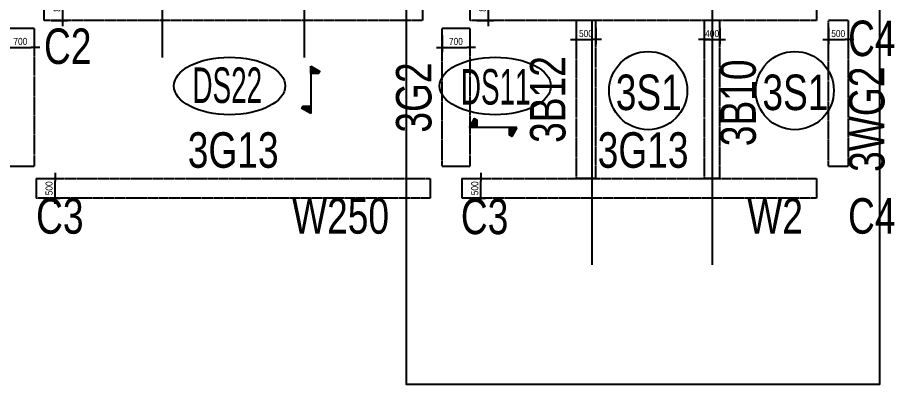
# Model space of a CAD drawing. Header units: millimetres. Extents: x -43750 to 179136, y 88330 to 153500.
# Drawn here: x 156282 to 178530, y 102485 to 111781 of the extents above; entities that cross this region are included whole.
import ezdxf
from ezdxf.enums import TextEntityAlignment as Align

# ---------------------------------------------------------------- set-up
doc = ezdxf.new("R2010")
doc.units = ezdxf.units.MM
doc.linetypes.add('HID', pattern=[2.3, 1.5, -0.8])
doc.layers.get('Defpoints').update_dxf_attribs({"color": 159})
for name, color, linetype in [('^DECK', 130, 'Continuous'), ('A-CEN', 1, 'Continuous'), ('BEAM-TEXT', 4, 'Continuous'), ('COLUMN-TEXT', 2, 'Continuous'), ('DECK-PL', 4, 'Continuous'), ('DECK-SLAB', 4, 'Continuous'), ('GIRDER-TEXT', 7, 'Continuous'), ('TXT-SLAB', 6, 'Continuous'), ('WALL-TEXT', 6, 'Continuous'), ('보(beam)', 4, 'HID'), ('보(girder)', 7, 'HID')]:
    doc.layers.add(name, color=color, linetype=linetype)
doc.layers.add('NOPLOT', color=191, linetype='Continuous', plot=False)
doc.styles.add('Gdim', font='', dxfattribs={"width": 0.9})
doc.styles.add('Gtx', font='')
doc.styles.get('Gdim').set_extended_font_data('Dotum')
doc.styles.get('Gtx').set_extended_font_data('Dotum')
doc.dimstyles.new('Gdim200', dxfattribs={"dimscale": 200, "dimtxt": 3, "dimasz": 1.2, "dimexe": 2, "dimexo": 3, "dimgap": 1, "dimtad": 1, "dimdsep": 46, "dimlunit": 6, "dimtxsty": 'Gdim', "dimblk1": '_CIDOT', "dimblk2": '_CIDOT', "dimsah": 1, "dimcen": 2.5, "dimdle": 2, "dimclrd": 1, "dimclre": 1, "dimclrt": 3, "dimazin": 2, "dimtfac": 1, "dimtix": 1, "dimtmove": 2, "dimatfit": 3, "dimldrblk": '_CIDOT', "dimfxl": 2, "dimtolj": 1, "dimtzin": 0, "dimarcsym": 0})

# ---------------------------------------------------------------- blocks, each defined once
blk = doc.blocks.new('_CIDOT')
at = {"color": 0, "linetype": 'ByBlock'}
blk.add_line((2, 0), (-1, 0), dxfattribs=at)
at = {"color": 0, "linetype": 'ByBlock', "const_width": 0.5}
blk.add_lwpolyline([(-0.25, 0, 1), (0.25, 0, 1)], format="xyb", close=True, dxfattribs=at)
blk = doc.blocks.new('*D251')
at = {"layer": 'Defpoints', "color": 155, "lineweight": -2, "transparency": 16777216}
for p, q in [((-1725, 650), (-1305, 650)), ((-1425, 222), (-1425, 578)), ((-1725, 150), (-1305, 150))]:
    blk.add_line(p, q, dxfattribs=at)
at = {"layer": 'Defpoints', "color": 0, "transparency": 16777216}
for p in [(-1905, 650), (-1425, 650), (-1905, 150)]:
    blk.add_point(p, dxfattribs=at)
at = {"layer": 'Defpoints', "color": 155, "lineweight": -2, "transparency": 16777216, "xscale": 71.99999999999994, "yscale": 71.99999999999994, "zscale": 71.99999999999994}
for p, rotation in [((-1425, 650), 90), ((-1425, 150), 270)]:
    blk.add_blockref('_CIDOT', p, dxfattribs=dict(at, rotation=rotation))
at = {"layer": 'Defpoints', "color": 3, "transparency": 16777216, "insert": (-1576, 400), "char_height": 180, "attachment_point": 5, "rotation": 90, "style": 'Gdim'}
blk.add_mtext('\\A1;{\\C155;500}', dxfattribs=at)
blk = doc.blocks.new('*D259')
at = {"layer": 'Defpoints', "color": 155, "lineweight": -2, "transparency": 16777216}
for p, q in [((-1825, 750), (-1405, 750)), ((-1525, 122), (-1525, 678)), ((-1825, 50), (-1405, 50))]:
    blk.add_line(p, q, dxfattribs=at)
at = {"layer": 'Defpoints', "color": 0, "transparency": 16777216}
for p in [(-2005, 750), (-1525, 750), (-2005, 50)]:
    blk.add_point(p, dxfattribs=at)
at = {"layer": 'Defpoints', "color": 155, "lineweight": -2, "transparency": 16777216, "xscale": 71.99999999999994, "yscale": 71.99999999999994, "zscale": 71.99999999999994}
for p, rotation in [((-1525, 750), 90), ((-1525, 50), 270)]:
    blk.add_blockref('_CIDOT', p, dxfattribs=dict(at, rotation=rotation))
at = {"layer": 'Defpoints', "color": 3, "transparency": 16777216, "insert": (-1676, 400), "char_height": 180, "attachment_point": 5, "rotation": 90, "style": 'Gdim'}
blk.add_mtext('\\A1;{\\C155;700}', dxfattribs=at)
blk = doc.blocks.new('*D262')
at = {"layer": 'Defpoints', "color": 155, "lineweight": -2, "transparency": 16777216}
for p, q in [((-1725, 800), (-1305, 800)), ((-1425, 72), (-1425, 728)), ((-1725, 0), (-1305, 0))]:
    blk.add_line(p, q, dxfattribs=at)
at = {"layer": 'Defpoints', "color": 0, "transparency": 16777216}
for p in [(-1905, 800), (-1425, 800), (-1905, 0)]:
    blk.add_point(p, dxfattribs=at)
at = {"layer": 'Defpoints', "color": 155, "lineweight": -2, "transparency": 16777216, "xscale": 71.99999999999994, "yscale": 71.99999999999994, "zscale": 71.99999999999994}
for p, rotation in [((-1425, 800), 90), ((-1425, 0), 270)]:
    blk.add_blockref('_CIDOT', p, dxfattribs=dict(at, rotation=rotation))
at = {"layer": 'Defpoints', "color": 3, "transparency": 16777216, "insert": (-1576, 400), "char_height": 180, "attachment_point": 5, "rotation": 90, "style": 'Gdim'}
blk.add_mtext('\\A1;{\\C155;800}', dxfattribs=at)
blk = doc.blocks.new('*D273')
at = {"layer": 'Defpoints', "color": 155, "lineweight": -2, "transparency": 16777216}
for p, q in [((-1725, 800), (-1305, 800)), ((-1425, 72), (-1425, 728)), ((-1725, 0), (-1305, 0))]:
    blk.add_line(p, q, dxfattribs=at)
at = {"layer": 'Defpoints', "color": 0, "transparency": 16777216}
for p in [(-1905, 800), (-1425, 800), (-1905, 0)]:
    blk.add_point(p, dxfattribs=at)
at = {"layer": 'Defpoints', "color": 155, "lineweight": -2, "transparency": 16777216, "xscale": 71.99999999999994, "yscale": 71.99999999999994, "zscale": 71.99999999999994}
for p, rotation in [((-1425, 800), 90), ((-1425, 0), 270)]:
    blk.add_blockref('_CIDOT', p, dxfattribs=dict(at, rotation=rotation))
at = {"layer": 'Defpoints', "color": 3, "transparency": 16777216, "insert": (-1576, 400), "char_height": 180, "attachment_point": 5, "rotation": 90, "style": 'Gdim'}
blk.add_mtext('\\A1;{\\C155;800}', dxfattribs=at)
blk = doc.blocks.new('*D261')
at = {"layer": 'Defpoints', "color": 155, "lineweight": -2, "transparency": 16777216}
for p, q in [((-1725, 650), (-1305, 650)), ((-1425, 222), (-1425, 578)), ((-1725, 150), (-1305, 150))]:
    blk.add_line(p, q, dxfattribs=at)
at = {"layer": 'Defpoints', "color": 0, "transparency": 16777216}
for p in [(-1905, 650), (-1425, 650), (-1905, 150)]:
    blk.add_point(p, dxfattribs=at)
at = {"layer": 'Defpoints', "color": 155, "lineweight": -2, "transparency": 16777216, "xscale": 71.99999999999994, "yscale": 71.99999999999994, "zscale": 71.99999999999994}
for p, rotation in [((-1425, 650), 90), ((-1425, 150), 270)]:
    blk.add_blockref('_CIDOT', p, dxfattribs=dict(at, rotation=rotation))
at = {"layer": 'Defpoints', "color": 3, "transparency": 16777216, "insert": (-1576, 400), "char_height": 180, "attachment_point": 5, "rotation": 90, "style": 'Gdim'}
blk.add_mtext('\\A1;{\\C155;500}', dxfattribs=at)
blk = doc.blocks.new('*D260')
at = {"layer": 'Defpoints', "color": 155, "lineweight": -2, "transparency": 16777216}
for p, q in [((-1725, 650), (-1305, 650)), ((-1425, 222), (-1425, 578)), ((-1725, 150), (-1305, 150))]:
    blk.add_line(p, q, dxfattribs=at)
at = {"layer": 'Defpoints', "color": 0, "transparency": 16777216}
for p in [(-1905, 650), (-1425, 650), (-1905, 150)]:
    blk.add_point(p, dxfattribs=at)
at = {"layer": 'Defpoints', "color": 155, "lineweight": -2, "transparency": 16777216, "xscale": 71.99999999999994, "yscale": 71.99999999999994, "zscale": 71.99999999999994}
for p, rotation in [((-1425, 650), 90), ((-1425, 150), 270)]:
    blk.add_blockref('_CIDOT', p, dxfattribs=dict(at, rotation=rotation))
at = {"layer": 'Defpoints', "color": 3, "transparency": 16777216, "insert": (-1576, 400), "char_height": 180, "attachment_point": 5, "rotation": 90, "style": 'Gdim'}
blk.add_mtext('\\A1;{\\C155;500}', dxfattribs=at)
blk = doc.blocks.new('*D252')
at = {"layer": 'Defpoints', "color": 155, "lineweight": -2, "transparency": 16777216}
for p, q in [((-888, 550), (-468, 550)), ((-588, 122), (-588, 478)), ((-888, 50), (-468, 50))]:
    blk.add_line(p, q, dxfattribs=at)
at = {"layer": 'Defpoints', "color": 0, "transparency": 16777216}
for p in [(-1068, 550), (-588, 550), (-1068, 50)]:
    blk.add_point(p, dxfattribs=at)
at = {"layer": 'Defpoints', "color": 155, "lineweight": -2, "transparency": 16777216, "xscale": 71.99999999999994, "yscale": 71.99999999999994, "zscale": 71.99999999999994}
for p, rotation in [((-588, 550), 90), ((-588, 50), 270)]:
    blk.add_blockref('_CIDOT', p, dxfattribs=dict(at, rotation=rotation))
at = {"layer": 'Defpoints', "color": 3, "transparency": 16777216, "insert": (-738, 300), "char_height": 180, "attachment_point": 5, "rotation": 90, "style": 'Gdim'}
blk.add_mtext('\\A1;{\\C155;500}', dxfattribs=at)
blk = doc.blocks.new('A$C58C40D4B')
at = {"layer": 'DECK-PL'}
for points in [[(600, 2), (471, 228), (415, 196), (415, 2)], [(-600, 2), (-471, -223), (-415, -192), (-415, 2)]]:
    blk.add_hatch(color=256, dxfattribs=at).paths.add_polyline_path(points)
blk.add_line((-600, 2), (600, 2), dxfattribs=at)
for points in [[(600, 2), (471, 228), (415, 196), (415, 2), (415, 2), (471, 2), (600, 2)], [(-600, 2), (-471, -223), (-415, -192), (-415, 2), (-415, 2), (-471, 2), (-600, 2)]]:
    blk.add_lwpolyline(points, dxfattribs=at)
blk = doc.blocks.new('*D289')
at = {"layer": 'Defpoints', "color": 155, "lineweight": -2, "transparency": 16777216}
for p, q in [((-888, 500), (-468, 500)), ((-588, 572), (-588, 644)), ((-588, 100), (-588, 500)), ((-888, 100), (-468, 100)), ((-588, 28), (-588, -44))]:
    blk.add_line(p, q, dxfattribs=at)
at = {"layer": 'Defpoints', "color": 0, "transparency": 16777216}
for p in [(-1068, 500), (-588, 500), (-1068, 100)]:
    blk.add_point(p, dxfattribs=at)
at = {"layer": 'Defpoints', "color": 155, "lineweight": -2, "transparency": 16777216, "xscale": 71.99999999999994, "yscale": 71.99999999999994, "zscale": 71.99999999999994}
for p, rotation in [((-588, 500), 270), ((-588, 100), 90)]:
    blk.add_blockref('_CIDOT', p, dxfattribs=dict(at, rotation=rotation))
at = {"layer": 'Defpoints', "color": 3, "transparency": 16777216, "insert": (-738, 300), "char_height": 180, "attachment_point": 5, "rotation": 90, "style": 'Gdim'}
blk.add_mtext('\\A1;{\\C155;400}', dxfattribs=at)
blk = doc.blocks.new('*U143')
at = {"layer": 'Defpoints'}
for p, q in [((-1905.451, 650), (-1905.451, 150)), ((1794.549, 650), (1794.549, 150))]:
    blk.add_line(p, q, dxfattribs=at)
at = {"layer": '보(girder)'}
for p, q in [((-1905.451, 650), (1794.549, 650)), ((1794.549, 150), (-1905.451, 150))]:
    blk.add_line(p, q, dxfattribs=at)
at = {"layer": 'Defpoints'}
dim = blk.add_linear_dim(base=(-1425.451, 650), p1=(-1905.451, 150), p2=(-1905.451, 650), angle=90, text='{\\C155;<>}', dimstyle='Gdim200', override={"dimscale": 60, "dimzin": 8, "dimclrd": 155, "dimclre": 155}, dxfattribs=at)
dim.commit()
dim.dimension.update_dxf_attribs({"geometry": '*D251', "text_midpoint": (-1575.573, 400)})
blk = doc.blocks.new('*U165')
at = {"layer": 'Defpoints'}
for p, q in [((-2005.451, 750), (-2005.451, 50)), ((1494.549, 750), (1494.549, 50))]:
    blk.add_line(p, q, dxfattribs=at)
at = {"layer": '보(girder)'}
for p, q in [((-2005.451, 750), (1494.549, 750)), ((1494.549, 50), (-2005.451, 50))]:
    blk.add_line(p, q, dxfattribs=at)
at = {"layer": 'Defpoints'}
dim = blk.add_linear_dim(base=(-1525.451, 750), p1=(-2005.451, 50), p2=(-2005.451, 750), angle=90, text='{\\C155;<>}', dimstyle='Gdim200', override={"dimscale": 60, "dimzin": 8, "dimclrd": 155, "dimclre": 155}, dxfattribs=at)
dim.commit()
dim.dimension.update_dxf_attribs({"geometry": '*D259', "text_midpoint": (-1675.573, 400)})
blk = doc.blocks.new('*U171')
at = {"layer": 'Defpoints'}
for p, q in [((-1905.451, 800), (-1905.451, 0)), ((6894.549, 800), (6894.549, 0))]:
    blk.add_line(p, q, dxfattribs=at)
at = {"layer": '보(girder)'}
for p, q in [((-1905.451, 800), (6894.549, 800)), ((6894.549, 0), (-1905.451, 0))]:
    blk.add_line(p, q, dxfattribs=at)
at = {"layer": 'Defpoints'}
dim = blk.add_linear_dim(base=(-1425.451, 800), p1=(-1905.451, 0), p2=(-1905.451, 800), angle=90, text='{\\C155;<>}', dimstyle='Gdim200', override={"dimscale": 60, "dimzin": 8, "dimclrd": 155, "dimclre": 155}, dxfattribs=at)
dim.commit()
dim.dimension.update_dxf_attribs({"geometry": '*D262', "text_midpoint": (-1575.573, 400)})
blk = doc.blocks.new('*U193')
at = {"layer": 'Defpoints'}
for p, q in [((-1905.451, 800), (-1905.451, 0)), ((7694.549, 800), (7694.549, 0))]:
    blk.add_line(p, q, dxfattribs=at)
at = {"layer": '보(girder)'}
for p, q in [((-1905.451, 800), (7694.549, 800)), ((7694.549, 0), (-1905.451, 0))]:
    blk.add_line(p, q, dxfattribs=at)
at = {"layer": 'Defpoints'}
dim = blk.add_linear_dim(base=(-1425.451, 800), p1=(-1905.451, 0), p2=(-1905.451, 800), angle=90, text='{\\C155;<>}', dimstyle='Gdim200', override={"dimscale": 60, "dimzin": 8, "dimclrd": 155, "dimclre": 155}, dxfattribs=at)
dim.commit()
dim.dimension.update_dxf_attribs({"geometry": '*D273', "text_midpoint": (-1575.573, 400)})
blk = doc.blocks.new('*U169')
at = {"layer": 'Defpoints'}
for p, q in [((-1905.451, 650), (-1905.451, 150)), ((8094.549, 650), (8094.549, 150))]:
    blk.add_line(p, q, dxfattribs=at)
at = {"layer": '보(girder)'}
for p, q in [((-1905.451, 650), (8094.549, 650)), ((8094.549, 150), (-1905.451, 150))]:
    blk.add_line(p, q, dxfattribs=at)
at = {"layer": 'Defpoints'}
dim = blk.add_linear_dim(base=(-1425.451, 650), p1=(-1905.451, 150), p2=(-1905.451, 650), angle=90, text='{\\C155;<>}', dimstyle='Gdim200', override={"dimscale": 60, "dimzin": 8, "dimclrd": 155, "dimclre": 155}, dxfattribs=at)
dim.commit()
dim.dimension.update_dxf_attribs({"geometry": '*D261', "text_midpoint": (-1575.573, 400)})
blk = doc.blocks.new('*U167')
at = {"layer": 'Defpoints'}
for p, q in [((-1905.451, 650), (-1905.451, 150)), ((7094.549, 650), (7094.549, 150))]:
    blk.add_line(p, q, dxfattribs=at)
at = {"layer": '보(girder)'}
for p, q in [((-1905.451, 650), (7094.549, 650)), ((7094.549, 150), (-1905.451, 150))]:
    blk.add_line(p, q, dxfattribs=at)
at = {"layer": 'Defpoints'}
dim = blk.add_linear_dim(base=(-1425.451, 650), p1=(-1905.451, 150), p2=(-1905.451, 650), angle=90, text='{\\C155;<>}', dimstyle='Gdim200', override={"dimscale": 60, "dimzin": 8, "dimclrd": 155, "dimclre": 155}, dxfattribs=at)
dim.commit()
dim.dimension.update_dxf_attribs({"geometry": '*D260', "text_midpoint": (-1575.573, 400)})
blk = doc.blocks.new('*U153')
at = {"layer": 'Defpoints'}
for p, q in [((-1067.879, 550), (-1067.879, 50)), ((2932.121, 550), (2932.121, 50))]:
    blk.add_line(p, q, dxfattribs=at)
at = {"layer": '보(beam)'}
for p, q in [((2932.121, 550), (-1067.879, 550)), ((-1067.879, 50), (2932.121, 50))]:
    blk.add_line(p, q, dxfattribs=at)
at = {"layer": 'Defpoints'}
dim = blk.add_linear_dim(base=(-587.879, 550), p1=(-1067.879, 50), p2=(-1067.879, 550), angle=90, text='{\\C155;<>}', dimstyle='Gdim200', override={"dimscale": 60, "dimzin": 8, "dimclrd": 155, "dimclre": 155}, dxfattribs=at)
dim.commit()
dim.dimension.update_dxf_attribs({"geometry": '*D252', "text_midpoint": (-738.001, 300)})
blk = doc.blocks.new('*U225')
at = {"layer": 'Defpoints'}
for p, q in [((-1067.879, 500), (-1067.879, 100)), ((2932.121, 500), (2932.121, 100))]:
    blk.add_line(p, q, dxfattribs=at)
at = {"layer": '보(beam)'}
for p, q in [((2932.121, 500), (-1067.879, 500)), ((-1067.879, 100), (2932.121, 100))]:
    blk.add_line(p, q, dxfattribs=at)
at = {"layer": 'Defpoints'}
dim = blk.add_linear_dim(base=(-587.879, 500), p1=(-1067.879, 100), p2=(-1067.879, 500), angle=90, text='{\\C155;<>}', dimstyle='Gdim200', override={"dimscale": 60, "dimzin": 8, "dimclrd": 155, "dimclre": 155}, dxfattribs=at)
dim.commit()
dim.dimension.update_dxf_attribs({"geometry": '*D289', "text_midpoint": (-738.001, 300)})

msp = doc.modelspace()

# ---------------------------------------------------------------- linework, layer by layer
at = {"layer": '^DECK', "color": 0}
for centre in [(172280.918, 109930.918), (176000.918, 109930.918)]:
    msp.add_circle(centre, 990.918, dxfattribs=at)
for centre in [(161662.381, 110048.176), (168402.381, 110048.176)]:
    msp.add_ellipse(centre, major_axis=(1412.381, 0), ratio=0.51617646, dxfattribs=at)
at = {"layer": 'A-CEN'}
for p, q in [((159953.571, 153500), (159953.571, 110771.892)), ((163553.571, 153500), (163553.571, 110771.892)), ((173903.571, 112870), (173903.571, 105515.017)), ((170853.572, 111705.018), (170853.572, 105515.017))]:
    msp.add_line(p, q, dxfattribs=at)
at = {"layer": 'NOPLOT', "elevation": 0}
msp.add_lwpolyline([(166153.571, 130305.017), (178153.571, 130305.017), (178153.571, 102485.017), (166153.571, 102485.017)], close=True, dxfattribs=at)

# ---------------------------------------------------------------- block references
at = {"layer": 'DECK-PL', "xscale": -1.000000000000006, "rotation": 90}
msp.add_blockref('A$C58C40D4B', (163726.531, 109947.526), dxfattribs=at)
at = {"layer": 'DECK-PL', "xscale": -1}
msp.add_blockref('A$C58C40D4B', (168347.526, 108993.469), dxfattribs=at)
at = {"layer": '보(beam)', "rotation": 270}
for name, p in [('*U153', (170403.571, 110637.139)), ('*U225', (173603.571, 110637.139))]:
    msp.add_blockref(name, p, dxfattribs=at)
at = {"layer": '보(girder)'}
for name, p in [('*U193', (158859.022, 111705.018)), ('*U171', (169659.022, 111705.018)), ('*U169', (158659.022, 107055.018)), ('*U167', (169459.022, 107055.018))]:
    msp.add_blockref(name, p, dxfattribs=at)
at = {"layer": '보(girder)', "rotation": 270}
for name, p in [('*U143', (176703.572, 109799.567)), ('*U165', (155953.571, 109499.567)), ('*U165', (167003.571, 109499.567))]:
    msp.add_blockref(name, p, dxfattribs=at)

# ---------------------------------------------------------------- texts
at = {"layer": 'BEAM-TEXT', "style": 'Gtx', "width": 0.8}
for s, p in [('3B12', (170453.571, 109705.018)), ('3B10', (175283.119, 109621.153))]:
    msp.add_text(s, height=900, rotation=90, dxfattribs=at).set_placement(p, align=Align.BOTTOM_CENTER)
at = {"layer": 'COLUMN-TEXT', "color": 3, "style": 'Gtx', "width": 0.8}
for s, p in [('C4', (177353.571, 111705.018)), ('C2', (156953.571, 111505.018)), ('C3', (156753.571, 107205.018)), ('C4', (177353.571, 107205.018))]:
    msp.add_text(s, height=900, dxfattribs=at).set_placement(p, align=Align.TOP_LEFT)
msp.add_text('C3', height=900, dxfattribs=at).set_placement((167530, 106022.931), align=Align.BOTTOM_LEFT)
at = {"layer": 'DECK-SLAB', "style": 'Gtx', "width": 0.6}
for s, p in [('DS22', (160720, 109616.866, 0)), ('DS11', (167530, 109576.866, 0))]:
    msp.add_text(s, height=900, dxfattribs=at).set_placement(p)
at = {"layer": 'GIRDER-TEXT', "style": 'Gtx', "width": 0.8}
for s, p in [('3G2', (167053.571, 109755.018)), ('3WG2', (178547.069, 109205.018))]:
    msp.add_text(s, height=900, rotation=90, dxfattribs=at).set_placement(p, align=Align.BOTTOM_CENTER)
at = {"layer": 'GIRDER-TEXT', "color": 1, "style": 'Gtx', "width": 0.8}
for p in [(161753.571, 107705.018), (172153.571, 107705.018)]:
    msp.add_text('3G13', height=900, dxfattribs=at).set_placement(p, align=Align.BOTTOM_CENTER)
at = {"layer": 'TXT-SLAB', "style": 'Gtx', "width": 0.8}
for p in [(171460, 109436.866), (175180, 109436.866)]:
    msp.add_text('3S1', height=900, dxfattribs=at).set_placement(p)
at = {"layer": 'WALL-TEXT', "style": 'Gtx', "width": 0.8}
for s, p in [('W250', (164477.693, 107205.018, 0)), ('W2', (175500.898, 107205.018, 0))]:
    msp.add_text(s, height=900, dxfattribs=at).set_placement(p, align=Align.TOP_CENTER)

doc.saveas('drawing.dxf')
